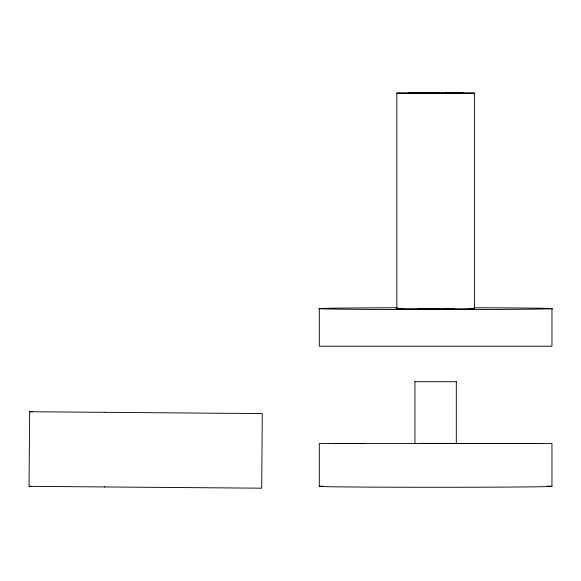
<?xml version="1.0" encoding="UTF-8"?>
<svg xmlns="http://www.w3.org/2000/svg" width="581" height="581" viewBox="0 0 581 581"><rect width="100%" height="100%" fill="white"/><g stroke="black" fill="none" stroke-linecap="round" stroke-linejoin="round"><path stroke-width="0.87" d="M31.635 486.37L29.05 486.348L29.638 411.733L32.376 411.755M442.678 308.947L474.401 308.642L474.401 93.113L441.001 93.323M403.17 308.475L396.852 308.642L441.001 308.86M454.516 308.801L435.627 308.954M443.623 93.323L463.144 93.113L444.153 92.902M438.277 93.33L442.678 93.418M364.287 443.419L334.743 443.506L364.287 443.593M506.959 443.593L536.51 443.506L420.724 443.39M439.113 92.807L396.852 93.113L439.113 93.418M435.474 93.33L408.109 93.113L442.678 92.807M435.474 308.86L417.514 308.809M414.856 381.702L456.397 381.702M441.407 92.902L474.401 93.113M105.197 412.328L105.517 412.336M29.638 411.733L262.292 413.578L261.697 488.193L29.05 486.348M104.493 486.951L104.892 486.951M468.744 308.482L474.401 308.642M551.95 308.642L551.95 346.218L319.303 346.218L319.296 308.642M551.95 486.348L551.95 443.506L319.303 443.506L319.303 486.348M456.31 381.702L456.31 443.506M414.943 381.702L414.943 443.506M396.852 93.113L396.852 308.642M473.987 307.77A116.323 0.922 0 0 1 529.233 309.194A116.323 0.922 0 0 1 342.02 309.194A116.323 0.922 0 0 1 397.266 307.77M547.462 486.094A116.323 0.922 0 0 1 437.478 487.27A116.323 0.922 0 0 1 322.825 486.123"/></g></svg>
